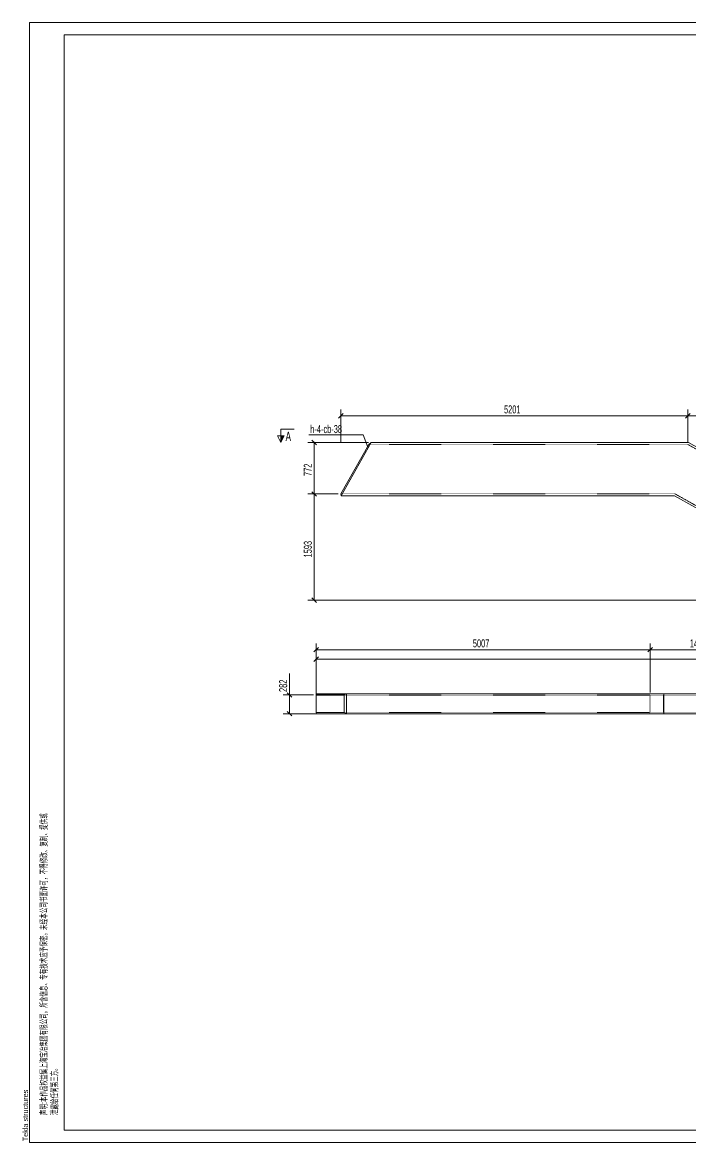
# Model space of a CAD drawing. Header units: millimetres. Extents: x 96 to 23960, y 200 to 17000.
# Drawn here: x 96 to 10112, y 200 to 17000 of the extents above; entities that cross this region are included whole.
import ezdxf

# ---------------------------------------------------------------- set-up
doc = ezdxf.new("R2010")
doc.units = ezdxf.units.MM
doc.linetypes.add('XKITLINE00', pattern=[0])
doc.linetypes.add('XKITLINE04', pattern=[3, 0.5, -0.5, 0.5, -0.5, 0.5, -0.5])
for name, color, linetype, lineweight in [('DrawingSheet', 5, 'Continuous', 0), ('OtherObjectType', 1, 'Continuous', 0), ('Part', 2, 'Continuous', 0), ('PartMark', 3, 'Continuous', 0), ('Section', 6, 'Continuous', 0), ('Z-DIMENSIONS', 1, 'Continuous', 0)]:
    doc.layers.add(name, color=color, linetype=linetype, lineweight=lineweight)
doc.styles.add('$TD_AUDIT_GENERATED_(14D)', font='ARIAL.TTF')
doc.styles.add('Arial', font='arial.ttf')
doc.styles.add('romsim', font='ARIAL.TTF')

# ---------------------------------------------------------------- blocks, each defined once
blk = doc.blocks.new('*A2')
at = {"layer": 'Part', "color": 4, "linetype": 'XKITLINE00', "lineweight": 0}
for p, q in [((4870, 9928), (5287, 10672)), ((5324, 10700), (4875, 9900)), ((5287, 10672), (5324, 10700)), ((10079, 10700), (5324, 10700)), ((10079, 10700), (11579, 9858)), ((4870, 9928), (4875, 9900)), ((9870, 9900), (4875, 9900)), ((9870, 9900), (11366, 9060)), ((11579, 9858), (17329, 9805)), ((17329, 9805), (18705, 9033)), ((17949, 8575), (18311, 9220)), ((18311, 9220), (18690, 9007)), ((11366, 9060), (17117, 9007)), ((17117, 9007), (18313, 8335)), ((18690, 9007), (18313, 8335)), ((18705, 9033), (18690, 9007)), ((18328, 8361), (17949, 8575))]:
    blk.add_line(p, q, dxfattribs=at)
at = {"layer": 'Part', "color": 7, "linetype": 'XKITLINE04', "lineweight": 0}
for p, q in [((10071, 10670), (5287, 10670)), ((10071, 10670), (11571, 9828)), ((9877, 9930), (4871, 9930)), ((9877, 9930), (11374, 9090)), ((11571, 9828), (17321, 9775)), ((17321, 9775), (18311, 9220)), ((11374, 9090), (17125, 9037)), ((17125, 9037), (17949, 8575))]:
    blk.add_line(p, q, dxfattribs=at)
blk = doc.blocks.new('*A4')
at = {"layer": 'Part', "color": 4, "linetype": 'XKITLINE00', "lineweight": 0}
for p, q in [((4505, 6931), (4500, 6913)), ((4500, 6913), (4917, 6913)), ((4500, 6913), (4500, 6649)), ((4501, 6911), (4501, 6651)), ((4917, 6911), (4501, 6911)), ((4505, 6931), (18335, 6931)), ((4917, 6913), (4954, 6931)), ((4917, 6649), (4917, 6913)), ((4917, 6651), (4917, 6911)), ((4954, 6631), (4954, 6931)), ((9709, 6631), (9709, 6931)), ((11209, 6631), (11209, 6931)), ((16959, 6631), (16959, 6931)), ((18335, 6931), (18335, 6631)), ((4500, 6649), (4917, 6649)), ((4505, 6631), (4500, 6649)), ((4501, 6651), (4917, 6651)), ((18335, 6631), (4505, 6631)), ((4917, 6649), (4954, 6631))]:
    blk.add_line(p, q, dxfattribs=at)
at = {"layer": 'Part', "color": 7, "linetype": 'XKITLINE04', "lineweight": 0}
for p, q in [((4505, 6631), (4505, 6931)), ((9709, 6911), (4917, 6911)), ((9500, 6631), (9500, 6931)), ((9507, 6651), (9507, 6911)), ((9701, 6651), (9701, 6911)), ((18320, 6911), (9709, 6911)), ((10996, 6631), (10996, 6931)), ((11004, 6651), (11004, 6911)), ((11201, 6651), (11201, 6911)), ((16747, 6631), (16747, 6931)), ((16755, 6651), (16755, 6911)), ((16951, 6651), (16951, 6911)), ((17943, 6631), (17943, 6931)), ((17958, 6631), (17958, 6911)), ((18320, 6631), (18320, 6911)), ((17941, 6651), (4917, 6651)), ((17579, 6631), (17579, 6651)), ((17941, 6631), (17941, 6651))]:
    blk.add_line(p, q, dxfattribs=at)
blk = doc.blocks.new('*A5')
at = {"layer": 'DrawingSheet', "color": 5, "linetype": 'XKITLINE00', "lineweight": 0}
for p, q in [((23960, 17000), (200, 17000)), ((200, 17000), (200, 200)), ((23960, 200), (23960, 17000)), ((200, 200), (23960, 200))]:
    blk.add_line(p, q, dxfattribs=at)
at = {"layer": 'DrawingSheet', "color": 5, "style": 'Arial', "width": 0.85}
blk.add_text('Tekla structures', height=80, rotation=90, dxfattribs=at).set_placement((180, 220))
blk = doc.blocks.new('*A7')
at = {"layer": 'OtherObjectType', "color": 7, "linetype": 'XKITLINE00', "lineweight": 0}
for p, q in [((200, 17000), (23960, 17000)), ((200, 200), (200, 17000)), ((720, 16814), (23761, 16814)), ((720, 386), (720, 16814)), ((23761, 386), (720, 386)), ((200, 200), (23960, 200))]:
    blk.add_line(p, q, dxfattribs=at)
at = {"layer": 'OtherObjectType', "color": 3, "style": '$TD_AUDIT_GENERATED_(14D)', "width": 0.595}
for s, p in [('\\M+5C9F9\\M+5C3F7:\\M+5B1BE\\M+5D7F7\\M+5C6B7\\M+5C8A8\\M+5D2E6\\M+5CAF4\\M+5C9CF\\M+5BAA3\\M+5B1A6\\M+5D2B1\\M+5BCAF\\M+5CDC5\\M+5D3D0\\M+5CFDE\\M+5B9AB\\M+5CBBE\\M+5A1A3\\M+5CBF9\\M+5BAAC\\M+5D0C5\\M+5CFA2\\M+5A1A2\\M+5D7A8\\M+5D3D0\\M+5BCBC\\M+5CAF5\\M+5D3A6\\M+5D3E8\\M+5B1A3\\M+5C3DC\\M+5A1A3\\M+5CEB4\\M+5BEAD\\M+5B1BE\\M+5B9AB\\M+5CBBE\\M+5CAE9\\M+5C3E6\\M+5D0ED\\M+5BFC9\\M+5A3AC\\M+5B2BB\\M+5B5C3\\M+5D0DE\\M+5B8C4\\M+5A1A2\\M+5B8B4\\M+5D6C6\\M+5A1A2\\M+5CCE1\\M+5B9A9\\M+5BBF2', (464, 612)), ('\\M+5D0B9\\M+5C2B6\\M+5B8F8\\M+5C8CE\\M+5BACE\\M+5B5DA\\M+5C8FD\\M+5B7BD\\M+5A1A3', (624, 612))]:
    blk.add_text(s, height=100, rotation=90, dxfattribs=at).set_placement(p)
blk = doc.blocks.new('*A8')
at = {"layer": 'Z-DIMENSIONS', "color": 3, "linetype": 'XKITLINE00', "lineweight": 0}
for p, q in [((4904, 11134), (4836, 11066)), ((4870, 10710), (4870, 11196)), ((4870, 11100), (10071, 11100)), ((10105, 11134), (10037, 11066)), ((10071, 10710), (10071, 11196))]:
    blk.add_line(p, q, dxfattribs=at)
at = {"layer": 'Z-DIMENSIONS', "color": 7}
for p in [(4870, 11100), (10071, 11100)]:
    blk.add_point(p, dxfattribs=at)
at = {"layer": 'Z-DIMENSIONS', "color": 7, "style": 'romsim', "width": 0.6375}
blk.add_text('5201', height=120, dxfattribs=at).set_placement((7315, 11136))
blk = doc.blocks.new('*A9')
at = {"layer": 'Z-DIMENSIONS', "color": 3, "linetype": 'XKITLINE00', "lineweight": 0}
for p, q in [((10105, 11134), (10037, 11066)), ((10071, 10710), (10071, 11196)), ((10071, 11100), (11571, 11100)), ((11605, 11134), (11537, 11066)), ((11571, 9868), (11571, 11196))]:
    blk.add_line(p, q, dxfattribs=at)
at = {"layer": 'Z-DIMENSIONS', "color": 7}
for p in [(10071, 11100), (11571, 11100)]:
    blk.add_point(p, dxfattribs=at)
at = {"layer": 'Z-DIMENSIONS', "color": 7, "style": 'romsim', "width": 0.6375}
blk.add_text('1500', height=120, dxfattribs=at).set_placement((10665, 11136))
blk = doc.blocks.new('*A25')
at = {"layer": 'Z-DIMENSIONS', "color": 3, "linetype": 'XKITLINE00', "lineweight": 0}
for p, q in [((4830, 9928), (4374, 9928)), ((4436, 9962), (4504, 9894)), ((4470, 8335), (4470, 9928)), ((18273, 8335), (4374, 8335)), ((4436, 8369), (4504, 8301))]:
    blk.add_line(p, q, dxfattribs=at)
at = {"layer": 'Z-DIMENSIONS', "color": 7}
for p in [(4470, 9928), (4470, 8335)]:
    blk.add_point(p, dxfattribs=at)
at = {"layer": 'Z-DIMENSIONS', "color": 7, "style": 'romsim', "width": 0.6375}
blk.add_text('1593', height=120, rotation=90.0002, dxfattribs=at).set_placement((4434, 8976))
blk = doc.blocks.new('*A26')
at = {"layer": 'Z-DIMENSIONS', "color": 3, "linetype": 'XKITLINE00', "lineweight": 0}
for p, q in [((5284, 10700), (4374, 10700)), ((4436, 10734), (4504, 10666)), ((4470, 9928), (4470, 10700)), ((4830, 9928), (4374, 9928)), ((4436, 9962), (4504, 9894))]:
    blk.add_line(p, q, dxfattribs=at)
at = {"layer": 'Z-DIMENSIONS', "color": 7}
for p in [(4470, 10700), (4470, 9928)]:
    blk.add_point(p, dxfattribs=at)
at = {"layer": 'Z-DIMENSIONS', "color": 7, "style": 'romsim', "width": 0.6375}
blk.add_text('772', height=120, rotation=90.0002, dxfattribs=at).set_placement((4434, 10197))
blk = doc.blocks.new('*A27')
at = {"layer": 'PartMark', "color": 7, "linetype": 'XKITLINE00', "lineweight": 0}
for p in [(4387, 10817), (5275, 10630)]:
    blk.add_line(p, (5202, 10817), dxfattribs=at)
at = {"layer": 'PartMark', "color": 7, "style": 'romsim', "width": 0.6375}
blk.add_text('h-4-cb-38', height=120, dxfattribs=at).set_placement((4411, 10841))
blk = doc.blocks.new('*A29')
at = {"layer": 'Section'}
for points in [[(4020, 10800), (3970, 10700), (3970, 10800)], [(19605, 10800), (19605, 10700), (19555, 10800)]]:
    blk.add_hatch(color=6, dxfattribs=at).paths.add_polyline_path(points, flags=17)
at = {"layer": 'Section', "color": 6, "linetype": 'XKITLINE00', "lineweight": 0}
for p, q in [((3970, 10700), (3920, 10800)), ((4020, 10800), (3920, 10800)), ((3970, 10900), (4170, 10900)), ((3970, 10900), (3970, 10700)), ((3970, 10700), (4020, 10800)), ((19605, 10900), (19405, 10900)), ((19555, 10800), (19655, 10800)), ((19605, 10700), (19555, 10800)), ((19605, 10900), (19605, 10700)), ((19655, 10800), (19605, 10700))]:
    blk.add_line(p, q, dxfattribs=at)
at = {"layer": 'Section', "color": 6, "style": 'romsim', "width": 0.6375}
for p in [(4040, 10720), (19444, 10720)]:
    blk.add_text('A', height=140, dxfattribs=at).set_placement(p)
blk = doc.blocks.new('*A30')
at = {"layer": 'Z-DIMENSIONS', "color": 3, "linetype": 'XKITLINE00', "lineweight": 0}
for p, q in [((4534, 7483), (4466, 7416)), ((4500, 6689), (4500, 7545)), ((4500, 7449), (18335, 7449)), ((18369, 7483), (18301, 7416)), ((18335, 6971), (18335, 7545))]:
    blk.add_line(p, q, dxfattribs=at)
at = {"layer": 'Z-DIMENSIONS', "color": 7}
for p in [(4500, 7449), (18335, 7449)]:
    blk.add_point(p, dxfattribs=at)
at = {"layer": 'Z-DIMENSIONS', "color": 7, "style": 'romsim', "width": 0.6375}
blk.add_text('13835', height=120, dxfattribs=at).set_placement((11223, 7485))
blk = doc.blocks.new('*A31')
at = {"layer": 'Z-DIMENSIONS', "color": 3, "linetype": 'XKITLINE00', "lineweight": 0}
for p, q in [((4534, 7625), (4466, 7558)), ((4500, 6951), (4500, 7687)), ((4500, 7591), (9507, 7591)), ((9541, 7625), (9473, 7558)), ((9507, 6951), (9507, 7687))]:
    blk.add_line(p, q, dxfattribs=at)
at = {"layer": 'Z-DIMENSIONS', "color": 7}
for p in [(4500, 7591), (9507, 7591)]:
    blk.add_point(p, dxfattribs=at)
at = {"layer": 'Z-DIMENSIONS', "color": 7, "style": 'romsim', "width": 0.6375}
blk.add_text('5007', height=120, dxfattribs=at).set_placement((6848, 7627))
blk = doc.blocks.new('*A32')
at = {"layer": 'Z-DIMENSIONS', "color": 3, "linetype": 'XKITLINE00', "lineweight": 0}
for p, q in [((9541, 7625), (9473, 7558)), ((9507, 6951), (9507, 7687)), ((9507, 7591), (11004, 7591)), ((11038, 7625), (10970, 7558)), ((11004, 6951), (11004, 7687))]:
    blk.add_line(p, q, dxfattribs=at)
at = {"layer": 'Z-DIMENSIONS', "color": 7}
for p in [(9507, 7591), (11004, 7591)]:
    blk.add_point(p, dxfattribs=at)
at = {"layer": 'Z-DIMENSIONS', "color": 7, "style": 'romsim', "width": 0.6375}
blk.add_text('1496', height=120, dxfattribs=at).set_placement((10100, 7627))
blk = doc.blocks.new('*A35')
at = {"layer": 'Z-DIMENSIONS', "color": 3, "linetype": 'XKITLINE00', "lineweight": 0}
for p, q in [((4100, 6913), (4100, 7237)), ((4100, 6913), (4100, 7237)), ((4460, 6913), (4004, 6913)), ((4066, 6947), (4134, 6880)), ((4100, 6631), (4100, 6913)), ((18295, 6631), (4004, 6631)), ((4066, 6665), (4134, 6598))]:
    blk.add_line(p, q, dxfattribs=at)
at = {"layer": 'Z-DIMENSIONS', "color": 7}
for p in [(4100, 6913), (4100, 6631)]:
    blk.add_point(p, dxfattribs=at)
at = {"layer": 'Z-DIMENSIONS', "color": 7, "style": 'romsim', "width": 0.6375}
blk.add_text('282', height=120, rotation=90.0002, dxfattribs=at).set_placement((4064, 6958))

msp = doc.modelspace()

# ---------------------------------------------------------------- block references
at = {"lineweight": 0}
for name in ['*A5', '*A7', '*A8', '*A9', '*A27', '*A29', '*A26', '*A2', '*A25', '*A31', '*A32', '*A30', '*A35', '*A4']:
    msp.add_blockref(name, (0, 0), dxfattribs=at)

doc.saveas('drawing.dxf')
